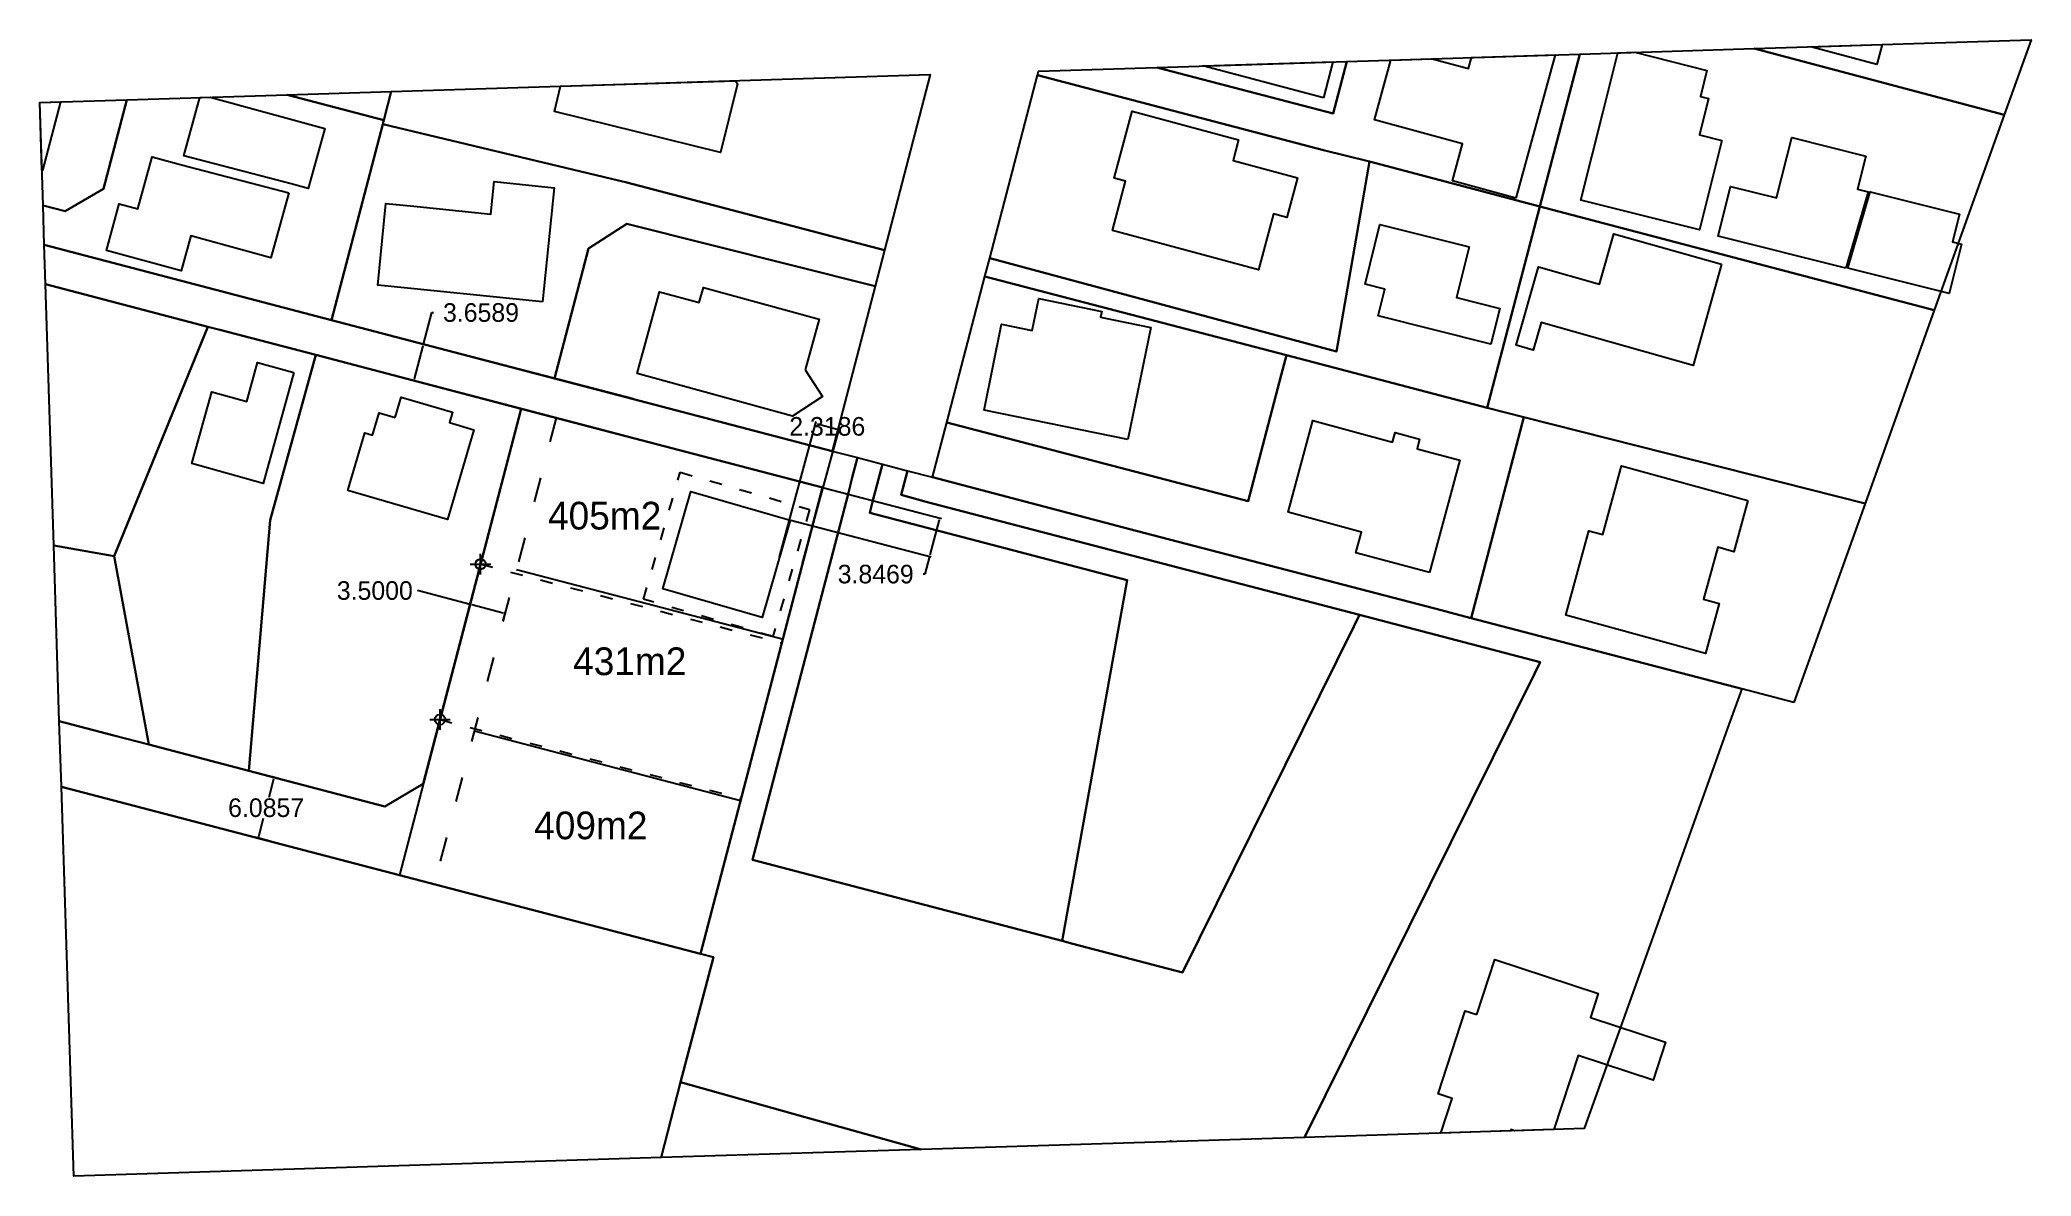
# Model space of a CAD drawing. Header units: metres. Extents: x 1404741 to 1404934, y 4916909 to 4917019.
import ezdxf

# ---------------------------------------------------------------- set-up
doc = ezdxf.new("R2010")
doc.units = ezdxf.units.M
doc.header["$MEASUREMENT"] = 0
doc.header["$PDMODE"] = 34
doc.linetypes.add('ACAD_ISO03W100', pattern=[30, 12, -18])
doc.layers.add('nz_building_outlines', color=7, linetype='Continuous', true_color=0x003399)
doc.layers.add('nz_property_titles', color=7, linetype='Continuous', true_color=0x009e00)
doc.dimstyles.get("Standard").update_dxf_attribs({"dimtxt": 0.18, "dimasz": 0.18, "dimexe": 0.18, "dimexo": 0.0625, "dimgap": 0.09, "dimtad": 0, "dimtih": 1, "dimtoh": 1, "dimdec": 4, "dimzin": 0, "dimdsep": 46, "dimtxsty": 'Standard', "dimcen": 0.09, "dimadec": 0, "dimazin": 0, "dimtfac": 1, "dimtdec": 4, "dimtofl": 0, "dimtmove": 0, "dimatfit": 3, "dimfxl": 1, "dimtolj": 1, "dimtzin": 0, "dimarcsym": 0})

# ---------------------------------------------------------------- blocks, each defined once
blk = doc.blocks.new('*D1')
at = {"color": 0, "lineweight": -2, "transparency": 16777216}
for p, q in [((1404813.08, 4916969.01), (1404816.64, 4916982.12)), ((1404816.77, 4916981.9), (1404818.66, 4916981.39)), ((1404815.32, 4916968.4), (1404818.88, 4916981.52))]:
    blk.add_line(p, q, dxfattribs=at)
at = {"color": 0, "transparency": 16777216}
for points in [[(1404816.77, 4916981.93), (1404816.76, 4916981.87), (1404816.59, 4916981.95)], [(1404818.66, 4916981.42), (1404818.65, 4916981.36), (1404818.83, 4916981.34)]]:
    blk.add_solid(points, dxfattribs=at)
at = {"layer": 'Defpoints', "color": 0, "transparency": 16777216}
for p in [(1404818.83, 4916981.34), (1404813.07, 4916968.95), (1404815.31, 4916968.34)]:
    blk.add_point(p, dxfattribs=at)
at = {"color": 0, "transparency": 16777216, "insert": (1404817.71, 4916981.65), "char_height": 1.8, "attachment_point": 5}
blk.add_mtext('\\A1;2.3186', dxfattribs=at)
blk = doc.blocks.new('*D2')
at = {"color": 0, "lineweight": -2, "transparency": 16777216}
for p, q in [((1404815.16, 4916976.29), (1404828.76, 4916972.73)), ((1404814.18, 4916972.57), (1404827.79, 4916969.01)), ((1404828.54, 4916972.6), (1404827.66, 4916969.23)), ((1404827.62, 4916969.05), (1404827.17, 4916967.34)), ((1404827.17, 4916967.34), (1404826.99, 4916967.34))]:
    blk.add_line(p, q, dxfattribs=at)
at = {"color": 0, "transparency": 16777216}
for points in [[(1404828.52, 4916972.61), (1404828.57, 4916972.59), (1404828.59, 4916972.78)], [(1404827.63, 4916969.24), (1404827.69, 4916969.22), (1404827.62, 4916969.05)]]:
    blk.add_solid(points, dxfattribs=at)
at = {"layer": 'Defpoints', "color": 0, "transparency": 16777216}
for p in [(1404815.1, 4916976.3), (1404814.12, 4916972.58), (1404828.59, 4916972.78)]:
    blk.add_point(p, dxfattribs=at)
at = {"color": 0, "transparency": 16777216, "insert": (1404822.4, 4916967.34), "char_height": 1.8, "attachment_point": 5}
blk.add_mtext('\\A1;3.8469', dxfattribs=at)
blk = doc.blocks.new('*D3')
at = {"color": 0, "lineweight": -2, "transparency": 16777216}
for p, q in [((1404764.06, 4916947.48), (1404763.6, 4916945.7)), ((1404765.23, 4916947.37), (1404763.94, 4916947.7)), ((1404762.62, 4916941.94), (1404763.08, 4916943.72)), ((1404763.69, 4916941.48), (1404762.4, 4916941.82))]:
    blk.add_line(p, q, dxfattribs=at)
at = {"color": 0, "transparency": 16777216}
for points in [[(1404764.04, 4916947.49), (1404764.09, 4916947.48), (1404764.11, 4916947.66)], [(1404762.59, 4916941.95), (1404762.65, 4916941.94), (1404762.57, 4916941.77)]]:
    blk.add_solid(points, dxfattribs=at)
at = {"layer": 'Defpoints', "color": 0, "transparency": 16777216}
for p in [(1404765.29, 4916947.35), (1404762.57, 4916941.77), (1404763.75, 4916941.46)]:
    blk.add_point(p, dxfattribs=at)
at = {"color": 0, "transparency": 16777216, "insert": (1404763.34, 4916944.71), "char_height": 1.8, "attachment_point": 5}
blk.add_mtext('\\A1;6.0857', dxfattribs=at)
blk = doc.blocks.new('*D7')
at = {"color": 0, "lineweight": -2, "transparency": 16777216}
for p, q in [((1404778.59, 4916989.63), (1404779.39, 4916992.68)), ((1404779.39, 4916992.68), (1404779.57, 4916992.68)), ((1404777.71, 4916986.26), (1404778.55, 4916989.45)), ((1404798.91, 4916984.32), (1404778.42, 4916989.67)), ((1404797.98, 4916980.78), (1404777.49, 4916986.13))]:
    blk.add_line(p, q, dxfattribs=at)
at = {"color": 0, "transparency": 16777216}
for points in [[(1404778.52, 4916989.46), (1404778.57, 4916989.44), (1404778.59, 4916989.63)], [(1404777.68, 4916986.27), (1404777.74, 4916986.25), (1404777.67, 4916986.09)]]:
    blk.add_solid(points, dxfattribs=at)
at = {"layer": 'Defpoints', "color": 0, "transparency": 16777216}
for p in [(1404777.67, 4916986.09), (1404798.97, 4916984.3), (1404798.04, 4916980.76)]:
    blk.add_point(p, dxfattribs=at)
at = {"color": 0, "transparency": 16777216, "insert": (1404784.16, 4916992.68), "char_height": 1.8, "attachment_point": 5}
blk.add_mtext('\\A1;3.6589', dxfattribs=at)
blk = doc.blocks.new('*D8')
at = {"color": 0, "lineweight": -2, "transparency": 16777216}
for p, q in [((1404783.11, 4916964.42), (1404778.01, 4916965.75)), ((1404782.93, 4916963.73), (1404783.15, 4916964.59)), ((1404786.32, 4916963.58), (1404783.28, 4916964.37)), ((1404786.31, 4916962.84), (1404786.54, 4916963.71))]:
    blk.add_line(p, q, dxfattribs=at)
at = {"color": 0, "transparency": 16777216}
for points in [[(1404783.29, 4916964.4), (1404783.27, 4916964.34), (1404783.11, 4916964.42)], [(1404786.33, 4916963.61), (1404786.31, 4916963.55), (1404786.49, 4916963.53)]]:
    blk.add_solid(points, dxfattribs=at)
at = {"layer": 'Defpoints', "color": 0, "transparency": 16777216}
for p in [(1404783.11, 4916964.42), (1404782.91, 4916963.67), (1404786.3, 4916962.78)]:
    blk.add_point(p, dxfattribs=at)
at = {"color": 0, "transparency": 16777216, "insert": (1404773.87, 4916965.75), "char_height": 1.8, "attachment_point": 5}
blk.add_mtext('\\A1;3.5000', dxfattribs=at)

msp = doc.modelspace()

# ---------------------------------------------------------------- linework, layer by layer
for p, q in [((1404788.06228, 4916983.36922), (1404776.2485, 4916938.19338)), ((1404787.61177, 4916967.81241), (1404813.47631, 4916961.04591)), ((1404783.51984, 4916952.16491), (1404809.29068, 4916945.42566))]:
    msp.add_line(p, q)
at = {"linetype": 'ACAD_ISO03W100', "ltscale": 0.2}
msp.add_line((1404791.44842, 4916982.48372), (1404779.63463, 4916937.30789), dxfattribs=at)
at = {"linetype": 'ACAD_ISO03W100', "ltscale": 0.1}
for p, q in [((1404784.12436, 4916968.31061), (1404813.30484, 4916960.6773)), ((1404780.18643, 4916953.252), (1404809.36575, 4916945.61899))]:
    msp.add_line(p, q, dxfattribs=at)
msp.add_lwpolyline([(1404803.45193, 4916977.21463), (1404815.97987, 4916973.6072), (1404812.437, 4916961.30346), (1404799.90906, 4916964.91089)], close=True, dxfattribs=at)
msp.add_lwpolyline([(1404804.4783, 4916975.35814), (1404814.12338, 4916972.58083), (1404811.41063, 4916963.15995), (1404801.76555, 4916965.93726), (1404804.4783, 4916975.35814)])
for p in [(1404784.12436, 4916968.31061), (1404780.18643, 4916953.252)]:
    msp.add_point(p)
at = {"layer": 'nz_building_outlines'}
for points in [[(1404919.39097, 4917016.71371), (1404913.00818, 4917018.43159), (1404919.91191, 4917018.64921), (1404919.39097, 4917016.71371)], [(1404865.77531, 4917013.48429), (1404854.09126, 4917016.57441), (1404866.69766, 4917016.97179), (1404865.77531, 4917013.48429)], [(1404884.4139, 4917003.75794), (1404878.2791, 4917005.43783), (1404879.25855, 4917009.01471), (1404870.73203, 4917011.34951), (1404872.32015, 4917017.14902), (1404876.32827, 4917017.27536), (1404879.83275, 4917016.31574), (1404880.12832, 4917017.39515), (1404888.21802, 4917017.65015), (1404884.4139, 4917003.75794)], [(1404904.38756, 4917009.36779), (1404902.76772, 4917002.9018), (1404902.21437, 4917000.69243), (1404890.72207, 4917003.57141), (1404892.84309, 4917012.03826), (1404894.29695, 4917017.84177), (1404895.96565, 4917017.89437), (1404902.93298, 4917016.14896), (1404902.29919, 4917013.61897), (1404903.08706, 4917013.4216), (1404902.20829, 4917009.9137), (1404904.38756, 4917009.36779)], [(1404809.00548, 4917014.84745), (1404807.37172, 4917008.20299), (1404791.26626, 4917012.16294), (1404791.86869, 4917014.61302), (1404808.80096, 4917015.14676), (1404809.00548, 4917014.84745)], [(1404741.68095, 4917006.4599), (1404741.62096, 4917006.47548), (1404741.41447, 4917013.0226), (1404743.40227, 4917013.08526), (1404741.68095, 4917006.4599)], [(1404756.92395, 4917013.51149), (1404757.92804, 4917013.54314), (1404769.01644, 4917010.50682), (1404767.42868, 4917004.70827), (1404765.76969, 4917005.16254), (1404755.37737, 4917007.86343), (1404756.92395, 4917013.51149)], [(1404857.56277, 4917009.42629), (1404857.02113, 4917007.4138), (1404863.25268, 4917005.73662), (1404862.21854, 4917001.89421), (1404860.92962, 4917002.24114), (1404859.47613, 4916996.8406), (1404845.33578, 4917000.64641), (1404846.61862, 4917005.41275), (1404845.51795, 4917005.70899), (1404847.26439, 4917012.19802), (1404857.56277, 4917009.42629)], [(1404916.39507, 4916996.97536), (1404904.02122, 4917000.07519), (1404905.23234, 4917004.90995), (1404909.69203, 4917003.79277), (1404911.15715, 4917009.64116), (1404918.31936, 4917007.84695), (1404917.51574, 4917004.63907), (1404918.56376, 4917004.37653), (1404916.39507, 4916996.97536)], [(1404765.53297, 4917004.29806), (1404763.80884, 4916998.00178), (1404756.03351, 4917000.13091), (1404755.10106, 4916996.7257), (1404747.87424, 4916998.70469), (1404749.11041, 4917003.21903), (1404750.90888, 4917002.72663), (1404752.2923, 4917007.77889), (1404755.14065, 4917006.99894), (1404765.53297, 4917004.29806)], [(1404790.12782, 4916993.7225), (1404774.14895, 4916995.34954), (1404774.95425, 4917003.25874), (1404777.97613, 4917002.951), (1404785.11145, 4917002.22447), (1404785.43217, 4917005.37436), (1404791.25385, 4917004.78159), (1404790.12782, 4916993.7225)], [(1404916.59493, 4916996.98037), (1404918.76363, 4917004.38154), (1404927.4037, 4917002.21709), (1404926.7337, 4916999.54264), (1404927.60824, 4916999.32355), (1404926.40554, 4916994.52267), (1404916.59493, 4916996.98037)], [(1404879.89929, 4916999.05082), (1404878.6663, 4916994.12896), (1404882.86924, 4916993.07606), (1404882.00833, 4916989.63963), (1404871.0981, 4916992.37279), (1404871.74453, 4916994.95331), (1404869.80918, 4916995.43819), (1404871.25657, 4917001.21596), (1404879.89929, 4916999.05082)], [(1404904.3637, 4916997.36225), (1404901.58838, 4916987.5636), (1404886.86327, 4916991.73422), (1404886.10451, 4916989.05521), (1404884.45547, 4916989.52233), (1404886.60394, 4916997.10794), (1404892.51452, 4916995.43386), (1404893.90013, 4917000.32592), (1404904.3637, 4916997.36225)], [(1404815.56626, 4916987.12978), (1404817.24711, 4916984.5409), (1404814.3406, 4916982.65381), (1404799.28472, 4916986.77656), (1404801.45487, 4916994.70201), (1404805.30305, 4916993.64829), (1404805.70689, 4916995.12299), (1404816.91466, 4916992.05396), (1404815.56626, 4916987.12978)], [(1404846.82612, 4916980.375), (1404832.89504, 4916983.22546), (1404834.59909, 4916991.55377), (1404837.55971, 4916990.94799), (1404838.19103, 4916994.03339), (1404844.30754, 4916992.78189), (1404844.19427, 4916992.22831), (1404849.04823, 4916991.23513), (1404846.82612, 4916980.375)], [(1404766.03639, 4916986.86794), (1404763.0472, 4916976.13589), (1404756.1373, 4916978.06045), (1404758.07248, 4916985.00844), (1404761.45675, 4916984.06587), (1404762.51068, 4916987.84992), (1404766.03639, 4916986.86794)], [(1404775.84516, 4916982.52268), (1404776.4247, 4916984.50292), (1404781.40926, 4916983.04402), (1404781.11, 4916982.02156), (1404783.45029, 4916981.33659), (1404780.90097, 4916972.62636), (1404771.25954, 4916975.44821), (1404772.89083, 4916981.0217), (1404773.6547, 4916980.79813), (1404774.29246, 4916982.9771), (1404775.84516, 4916982.52268)], [(1404876.06861, 4916967.49083), (1404868.92707, 4916969.41294), (1404869.46745, 4916971.42049), (1404862.35616, 4916973.3345), (1404864.74644, 4916982.21534), (1404872.48136, 4916980.13351), (1404872.73066, 4916981.05977), (1404875.1027, 4916980.42135), (1404874.8534, 4916979.49508), (1404878.99911, 4916978.37928), (1404876.06861, 4916967.49083)], [(1404906.90007, 4916974.483), (1404905.54203, 4916969.52369), (1404903.98667, 4916969.94962), (1404902.61251, 4916964.93127), (1404904.13466, 4916964.51447), (1404902.80516, 4916959.6593), (1404889.25748, 4916963.36899), (1404891.49586, 4916971.54324), (1404892.83992, 4916971.17512), (1404894.66325, 4916977.83378), (1404906.90007, 4916974.483)], [(1404814.12337, 4916972.5808), (1404811.41063, 4916963.15995), (1404801.76556, 4916965.93729), (1404804.4783, 4916975.35814), (1404814.12337, 4916972.5808)], [(1404880.649, 4916924.67747), (1404882.3855, 4916930.00162), (1404892.41391, 4916926.73078), (1404891.65248, 4916924.3962), (1404898.93371, 4916922.02141), (1404897.73042, 4916918.33207), (1404890.44919, 4916920.70687), (1404888.11502, 4916913.55019), (1404884.30483, 4916913.43008), (1404883.92401, 4916913.55428), (1404883.87912, 4916913.41666), (1404877.15093, 4916913.20457), (1404878.24327, 4916916.55371), (1404876.88464, 4916916.99682), (1404879.51076, 4916925.0487), (1404880.649, 4916924.67747)], [(1404851.10904, 4916912.38366), (1404850.92415, 4916912.37784), (1404850.94888, 4916912.44375), (1404851.10904, 4916912.38366)]]:
    msp.add_lwpolyline(points, close=True, dxfattribs=at)
at = {"layer": 'nz_property_titles'}
for points in [[(1404931.74064, 4917011.83636), (1404907.50588, 4917018.25883), (1404934.35115, 4917019.10475), (1404931.74064, 4917011.83636)], [(1404886.74509, 4917002.94501), (1404870.25903, 4917007.3039), (1404865.79949, 4917008.42745), (1404838.08229, 4917015.67776), (1404838.18603, 4917016.07398), (1404849.65049, 4917016.43538), (1404866.72618, 4917011.97094), (1404868.04532, 4917017.0152), (1404890.60986, 4917017.72637), (1404886.74509, 4917002.94501)], [(1404849.65049, 4917016.43538), (1404868.04532, 4917017.0152), (1404866.72618, 4917011.97094), (1404849.65049, 4917016.43538)], [(1404849.65049, 4917016.43538), (1404868.04532, 4917017.0152), (1404866.72618, 4917011.97094), (1404849.65049, 4917016.43538)], [(1404886.74509, 4917002.94501), (1404890.60986, 4917017.72637), (1404907.50588, 4917018.25883), (1404931.74064, 4917011.83636), (1404924.95938, 4916992.9169), (1404886.74509, 4917002.94501)], [(1404886.74509, 4917002.94501), (1404890.60986, 4917017.72637), (1404907.50588, 4917018.25883), (1404931.74064, 4917011.83636), (1404924.95938, 4916992.9169), (1404886.74509, 4917002.94501)], [(1404886.74509, 4917002.94501), (1404890.60986, 4917017.72637), (1404907.50588, 4917018.25883), (1404931.74064, 4917011.83636), (1404924.95938, 4916992.9169), (1404886.74509, 4917002.94501)], [(1404886.74509, 4917002.94501), (1404890.60986, 4917017.72637), (1404907.50588, 4917018.25883), (1404931.74064, 4917011.83636), (1404924.95938, 4916992.9169), (1404886.74509, 4917002.94501)], [(1404823.26187, 4916998.74194), (1404798.28618, 4917005.27594), (1404774.64838, 4917010.93266), (1404774.74718, 4917011.33057), (1404775.47025, 4917014.09661), (1404827.68612, 4917015.74297), (1404823.26187, 4916998.74194)], [(1404867.05109, 4916988.92886), (1404833.45032, 4916997.95658), (1404838.08229, 4917015.67776), (1404865.79949, 4917008.42745), (1404870.25903, 4917007.3039), (1404867.05109, 4916988.92886)], [(1404741.72876, 4917003.05773), (1404741.41447, 4917013.0226), (1404749.85048, 4917013.28866), (1404747.59659, 4917004.67465), (1404743.87558, 4917002.49617), (1404741.72876, 4917003.05773)], [(1404749.85048, 4917013.28866), (1404765.38894, 4917013.7787), (1404774.74718, 4917011.33057), (1404774.64838, 4917010.93266), (1404769.68185, 4916991.96087), (1404741.84915, 4916999.24036), (1404741.72876, 4917003.05773), (1404743.87558, 4917002.49617), (1404747.59659, 4917004.67465), (1404749.85048, 4917013.28866)], [(1404774.74718, 4917011.33057), (1404765.38894, 4917013.7787), (1404775.47025, 4917014.09661), (1404774.74718, 4917011.33057)], [(1404798.29148, 4917001.28916), (1404794.56935, 4916998.89937), (1404791.27624, 4916986.31202), (1404769.68185, 4916991.96087), (1404774.64838, 4917010.93266), (1404798.28618, 4917005.27594), (1404823.26187, 4916998.74194), (1404822.35015, 4916995.25823), (1404798.29148, 4917001.28916)], [(1404886.74509, 4917002.94501), (1404881.65307, 4916983.46708), (1404862.18684, 4916988.55683), (1404832.9867, 4916996.1941), (1404833.45032, 4916997.95658), (1404867.05109, 4916988.92886), (1404870.25903, 4917007.3039), (1404886.74509, 4917002.94501)], [(1404885.19353, 4916982.54255), (1404881.65307, 4916983.46708), (1404886.74509, 4917002.94501), (1404924.95938, 4916992.9169), (1404918.25457, 4916974.20188), (1404885.19353, 4916982.54255)], [(1404818.17098, 4916979.2751), (1404791.27624, 4916986.31202), (1404794.56935, 4916998.89937), (1404798.29148, 4917001.28916), (1404822.35015, 4916995.25823), (1404818.17098, 4916979.2751)], [(1404769.68185, 4916991.96087), (1404791.27624, 4916986.31202), (1404818.17098, 4916979.2751), (1404820.64613, 4916978.63025), (1404820.11539, 4916976.69698), (1404819.71818, 4916975.08671), (1404810.45259, 4916939.66281), (1404840.46461, 4916931.81031), (1404841.49853, 4916931.54077), (1404852.12126, 4916928.76357), (1404868.73545, 4916962.27264), (1404869.28919, 4916963.39479), (1404886.78931, 4916958.81765), (1404886.23158, 4916957.69908), (1404863.9594, 4916912.78969), (1404826.80153, 4916911.61833), (1404824.60913, 4916912.23023), (1404814.41544, 4916915.07468), (1404803.5007, 4916918.12064), (1404806.67386, 4916930.24081), (1404805.42724, 4916930.56295), (1404817.24532, 4916975.7409), (1404788.06228, 4916983.36922), (1404768.16239, 4916988.57661), (1404758.85787, 4916991.01528), (1404757.69478, 4916991.31594), (1404741.96932, 4916995.43039), (1404741.84915, 4916999.24036), (1404769.68185, 4916991.96087)], [(1404748.61138, 4916969.09109), (1404742.76754, 4916970.12216), (1404741.96932, 4916995.43039), (1404757.69478, 4916991.31594), (1404748.61138, 4916969.09109)], [(1404829.28814, 4916982.05), (1404832.9867, 4916996.1941), (1404862.18684, 4916988.55683), (1404861.67848, 4916986.61129), (1404858.48699, 4916974.41086), (1404829.28814, 4916982.05)], [(1404758.85787, 4916991.01528), (1404768.16239, 4916988.57661), (1404763.73526, 4916972.5782), (1404761.67073, 4916948.29674), (1404751.97863, 4916950.83439), (1404748.61138, 4916969.09109), (1404757.69478, 4916991.31594), (1404758.85787, 4916991.01528)], [(1404788.06228, 4916983.36922), (1404778.55125, 4916947.0293), (1404774.82892, 4916944.85265), (1404761.67073, 4916948.29674), (1404763.73526, 4916972.5782), (1404768.16239, 4916988.57661), (1404788.06228, 4916983.36922)], [(1404881.65307, 4916983.46708), (1404885.19353, 4916982.54255), (1404880.10107, 4916963.07942), (1404876.55797, 4916964.00572), (1404847.63838, 4916971.53697), (1404827.90197, 4916976.73672), (1404829.28814, 4916982.05), (1404858.48699, 4916974.41086), (1404861.67848, 4916986.61129), (1404862.18684, 4916988.55683), (1404881.65307, 4916983.46708)], [(1404805.42724, 4916930.56295), (1404743.5045, 4916946.75616), (1404743.30433, 4916953.10251), (1404748.59612, 4916951.71749), (1404751.97863, 4916950.83439), (1404761.67073, 4916948.29674), (1404774.82892, 4916944.85265), (1404778.55125, 4916947.0293), (1404788.06228, 4916983.36922), (1404817.24532, 4916975.7409), (1404805.42724, 4916930.56295)], [(1404911.34001, 4916954.91306), (1404906.30605, 4916956.22983), (1404880.10107, 4916963.07942), (1404885.19353, 4916982.54255), (1404918.25457, 4916974.20188), (1404911.34001, 4916954.91306)], [(1404822.12913, 4916974.4658), (1404821.82291, 4916973.29583), (1404846.75258, 4916966.77885), (1404840.46461, 4916931.81031), (1404810.45259, 4916939.66281), (1404819.71818, 4916975.08671), (1404820.11539, 4916976.69698), (1404820.64613, 4916978.63025), (1404823.05596, 4916978.00375), (1404822.12913, 4916974.4658)], [(1404846.75258, 4916966.77885), (1404821.82291, 4916973.29583), (1404822.12913, 4916974.4658), (1404823.05596, 4916978.00375), (1404825.48814, 4916977.36682), (1404824.87217, 4916975.01566), (1404827.29392, 4916974.33948), (1404847.20259, 4916969.13774), (1404869.28919, 4916963.39479), (1404868.73545, 4916962.27264), (1404852.12126, 4916928.76357), (1404841.49853, 4916931.54077), (1404840.46461, 4916931.81031), (1404846.75258, 4916966.77885)], [(1404886.23158, 4916957.69908), (1404886.78931, 4916958.81765), (1404869.28919, 4916963.39479), (1404847.20259, 4916969.13774), (1404827.29392, 4916974.33948), (1404824.87217, 4916975.01566), (1404825.48814, 4916977.36682), (1404827.90197, 4916976.73672), (1404847.63838, 4916971.53697), (1404876.55797, 4916964.00572), (1404880.10107, 4916963.07942), (1404906.30605, 4916956.22983), (1404905.06289, 4916952.78573), (1404899.10546, 4916936.15906), (1404891.03898, 4916913.6432), (1404863.9594, 4916912.78969), (1404886.23158, 4916957.69908)], [(1404751.97863, 4916950.83439), (1404748.59612, 4916951.71749), (1404743.30433, 4916953.10251), (1404742.76754, 4916970.12216), (1404748.61138, 4916969.09109), (1404751.97863, 4916950.83439)], [(1404806.67386, 4916930.24081), (1404803.5007, 4916918.12064), (1404801.59912, 4916910.82372), (1404744.69441, 4916909.0292), (1404743.5045, 4916946.75616), (1404805.42724, 4916930.56295), (1404806.67386, 4916930.24081)], [(1404803.5007, 4916918.12064), (1404814.41544, 4916915.07468), (1404824.60913, 4916912.23023), (1404826.80153, 4916911.61833), (1404801.59912, 4916910.82372), (1404803.5007, 4916918.12064)]]:
    msp.add_lwpolyline(points, close=True, dxfattribs=at)

# ---------------------------------------------------------------- texts
for s, p in [('405m2', (1404790.64865, 4916971.67045)), ('431m2', (1404793.08303, 4916957.56361)), ('409m2', (1404789.31095, 4916941.66392))]:
    msp.add_text(s, height=2.68467).set_placement(p)

# ---------------------------------------------------------------- dimensions: what is measured, and where the dimension line sits
for base, p1, p2, angle, picture, middle in [((1404777.66612, 4916986.08673), (1404798.96672, 4916984.30067), (1404798.04139, 4916980.76072), 255.3509078, '*D7', (1404784.16015, 4916992.6822)), ((1404818.8302, 4916981.34179), (1404813.06823, 4916968.94916), (1404815.30607, 4916968.34248), 344.8316161, '*D1', (1404817.71128, 4916981.64513)), ((1404828.59038, 4916972.77535), (1404814.12338, 4916972.58083), (1404815.09625, 4916976.30266), 75.3509078, '*D2', (1404822.39832, 4916967.33509)), ((1404783.10641, 4916964.41798), (1404786.29687, 4916962.78424), (1404782.91074, 4916963.66974), 165.3449493, '*D8', (1404773.8748, 4916965.74947))]:
    dim = msp.add_linear_dim(base=base, p1=p1, p2=p2, angle=angle, dimstyle='Standard', override={"dimtxt": 1.8})
    dim.commit()
    dim.dimension.update_dxf_attribs({"geometry": picture, "text_midpoint": middle, "dimtype": 161})
dim = msp.add_aligned_dim(p1=(1404765.28991, 4916947.34944), p2=(1404763.75024, 4916941.46176), distance=-1.21943, dimstyle='Standard', override={"dimtxt": 1.8})
dim.commit()
dim.dimension.update_dxf_attribs({"geometry": '*D3', "text_midpoint": (1404763.34032, 4916944.71411)})

doc.saveas('drawing.dxf')
